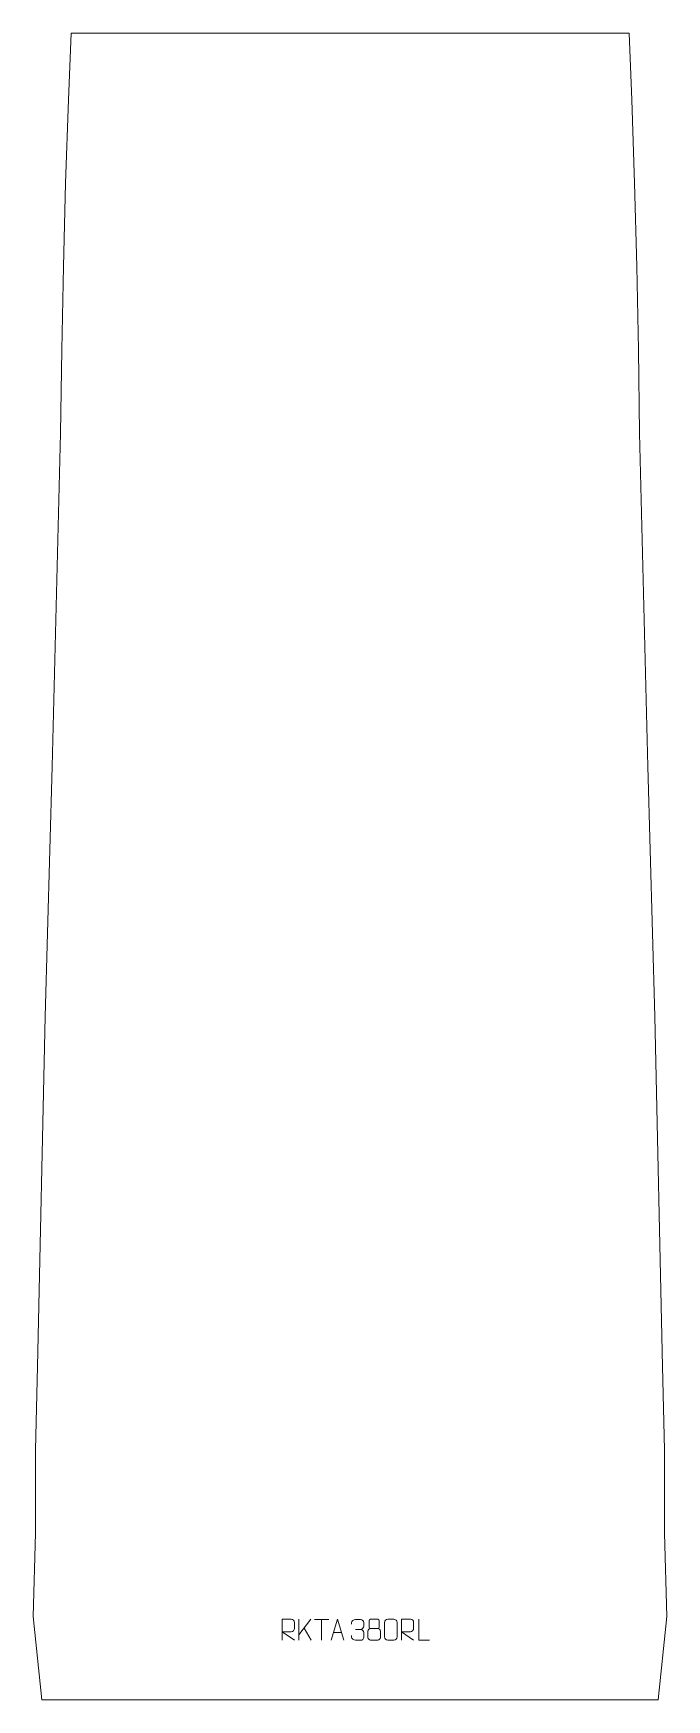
# Model space of a CAD drawing. Header units: millimetres. Extents: x -380 to 380, y -1482 to 518.
import ezdxf

# ---------------------------------------------------------------- set-up
doc = ezdxf.new("R2010")
doc.units = ezdxf.units.MM
doc.header["$MEASUREMENT"] = 0
doc.layers.add('layer 1', color=7, linetype='Continuous')

msp = doc.modelspace()

# ---------------------------------------------------------------- linework, layer by layer
at = {"layer": 'layer 1', "color": 242, "lineweight": 9}
msp.add_open_spline([(-369.9994, -1482.3346), (-369.9994, -1482.3346), (-380.0001, -1382.3348), (-380.0001, -1382.3348), (-380.0001, -1382.3348), (-380.0001, -1382.3348), (-377.4988, -1282.3346), (-377.4988, -1282.3346), (-377.4988, -1282.3346), (-377.4988, -1282.3346), (-377.4988, -1182.3348), (-377.4988, -1182.3348), (-377.4988, -1182.3348), (-377.4988, -1182.3348), (-374.9998, -1082.335), (-374.9998, -1082.335), (-374.9998, -1082.335), (-374.9998, -1082.335), (-365.9993, -662.3353), (-365.9993, -662.3353), (-365.9993, -662.3353), (-365.9993, -662.3353), (-357.4993, -362.3355), (-357.4993, -362.3355), (-357.4993, -362.3355), (-357.4993, -362.3355), (-347.4986, 37.6641), (-347.4986, 37.6641), (-347.4986, 37.6641), (-347.4986, 37.6641), (-345.9998, 137.6644), (-345.9998, 137.6644), (-345.9998, 137.6644), (-345.9998, 137.6644), (-343.999, 237.6642), (-343.999, 237.6642), (-343.999, 237.6642), (-343.999, 237.6642), (-341.4995, 337.664), (-341.4995, 337.664), (-341.4995, 337.664), (-341.4995, 337.664), (-337.9999, 437.6642), (-337.9999, 437.6642), (-337.9999, 437.6642), (-337.9999, 437.6642), (-334.7987, 517.6627), (-334.7987, 517.6627), (-334.7987, 517.6627), (-334.7987, 517.6627), (334.8005, 517.6627), (334.8005, 517.6627), (334.8005, 517.6627), (334.8005, 517.6627), (338.0003, 437.6642), (338.0003, 437.6642), (338.0003, 437.6642), (338.0003, 437.6642), (341.5, 337.664), (341.5, 337.664), (341.5, 337.664), (341.5, 337.664), (344.0008, 237.6642), (344.0008, 237.6642), (344.0008, 237.6642), (344.0008, 237.6642), (346.0002, 137.6644), (346.0002, 137.6644), (346.0002, 137.6644), (346.0002, 137.6644), (347.5004, 37.6641), (347.5004, 37.6641), (347.5004, 37.6641), (347.5004, 37.6641), (357.4998, -362.3355), (357.4998, -362.3355), (357.4998, -362.3355), (357.4998, -362.3355), (365.9997, -662.3353), (365.9997, -662.3353), (365.9997, -662.3353), (365.9997, -662.3353), (374.9998, -1082.335), (374.9998, -1082.335), (374.9998, -1082.335), (374.9998, -1082.335), (377.5011, -1182.3348), (377.5011, -1182.3348), (377.5011, -1182.3348), (377.5011, -1182.3348), (377.5011, -1282.3346), (377.5011, -1282.3346), (377.5011, -1282.3346), (377.5011, -1282.3346), (380.0001, -1382.3348), (380.0001, -1382.3348), (380.0001, -1382.3348), (380.0001, -1382.3348), (369.9994, -1482.3346), (369.9994, -1482.3346), (369.9994, -1482.3346), (369.9994, -1482.3346), (-369.9994, -1482.3346), (-369.9994, -1482.3346)], degree=3, knots=[0, 0, 0, 0, 0.037037037, 0.037037037, 0.037037037, 0.037037037, 0.074074074, 0.074074074, 0.074074074, 0.074074074, 0.111111111, 0.111111111, 0.111111111, 0.111111111, 0.148148148, 0.148148148, 0.148148148, 0.148148148, 0.185185185, 0.185185185, 0.185185185, 0.185185185, 0.222222222, 0.222222222, 0.222222222, 0.222222222, 0.259259259, 0.259259259, 0.259259259, 0.259259259, 0.296296296, 0.296296296, 0.296296296, 0.296296296, 0.333333333, 0.333333333, 0.333333333, 0.333333333, 0.37037037, 0.37037037, 0.37037037, 0.37037037, 0.407407407, 0.407407407, 0.407407407, 0.407407407, 0.444444444, 0.444444444, 0.444444444, 0.444444444, 0.481481481, 0.481481481, 0.481481481, 0.481481481, 0.518518519, 0.518518519, 0.518518519, 0.518518519, 0.555555556, 0.555555556, 0.555555556, 0.555555556, 0.592592593, 0.592592593, 0.592592593, 0.592592593, 0.62962963, 0.62962963, 0.62962963, 0.62962963, 0.666666667, 0.666666667, 0.666666667, 0.666666667, 0.703703704, 0.703703704, 0.703703704, 0.703703704, 0.740740741, 0.740740741, 0.740740741, 0.740740741, 0.777777778, 0.777777778, 0.777777778, 0.777777778, 0.814814815, 0.814814815, 0.814814815, 0.814814815, 0.851851852, 0.851851852, 0.851851852, 0.851851852, 0.888888889, 0.888888889, 0.888888889, 0.888888889, 0.925925926, 0.925925926, 0.925925926, 0.925925926, 1, 1, 1, 1], dxfattribs=at)
at = {"layer": 'layer 1', "color": 250, "lineweight": 9}
for points, knots in [([(-81.3441, -1410.8433), (-81.3441, -1410.8433), (-81.3441, -1385.8898), (-81.3441, -1385.8898), (-81.3441, -1385.8898), (-77.7493, -1385.8898), (-74.1538, -1385.8898), (-70.5586, -1385.8898), (-70.5586, -1385.8898), (-68.2333, -1385.9275), (-66.676, -1387.4175), (-66.6801, -1389.7839), (-66.6801, -1389.7839), (-66.6805, -1391.8194), (-66.6805, -1394.8788), (-66.6801, -1396.9148), (-66.6801, -1396.9148), (-66.6866, -1398.7903), (-68.4989, -1400.7321), (-70.5084, -1400.7512), (-70.5084, -1400.7512), (-70.5084, -1400.7512), (-81.3441, -1400.7512), (-81.3441, -1400.7512), (-81.3441, -1400.7512), (-81.3441, -1400.7512), (-66.6894, -1410.8433), (-66.6894, -1410.8433)], [0, 0, 0, 0, 0.125, 0.125, 0.125, 0.125, 0.25, 0.25, 0.25, 0.25, 0.375, 0.375, 0.375, 0.375, 0.5, 0.5, 0.5, 0.5, 0.625, 0.625, 0.625, 0.625, 0.75, 0.75, 0.75, 0.75, 1, 1, 1, 1]), ([(-22.4824, -1410.8433), (-22.4824, -1410.8433), (-15.1114, -1385.8898), (-15.1114, -1385.8898), (-15.1114, -1385.8898), (-15.1114, -1385.8898), (-7.5415, -1410.8433), (-7.5415, -1410.8433)], [0, 0, 0, 0, 0.333333333, 0.333333333, 0.333333333, 0.333333333, 1, 1, 1, 1]), ([(1.8871, -1391.7699), (1.8871, -1391.7699), (1.8871, -1389.9127), (1.8871, -1389.9127), (1.8871, -1389.9127), (1.8728, -1388.1708), (4.5373, -1386.0527), (6.5964, -1386.0754), (6.5964, -1386.0754), (8.6605, -1386.0754), (10.7245, -1386.0754), (12.7882, -1386.0754), (12.7882, -1386.0754), (14.9827, -1386.0666), (16.581, -1387.9134), (16.6254, -1389.8255), (16.6254, -1389.8255), (16.625, -1391.2606), (16.625, -1392.6957), (16.6254, -1394.1312), (16.6254, -1394.1312), (16.5768, -1395.7847), (14.9742, -1398.0147), (12.7759, -1398.0047), (12.7759, -1398.0047), (14.9796, -1398.0159), (16.5876, -1399.8191), (16.6416, -1401.8786), (16.6416, -1401.8786), (16.6412, -1403.6633), (16.6412, -1405.448), (16.6416, -1407.2331), (16.6416, -1407.2331), (16.6517, -1409.2945), (14.5968, -1411.0576), (12.7759, -1411.0495), (12.7759, -1411.0495), (10.7106, -1411.0492), (8.6454, -1411.0492), (6.5798, -1411.0495), (6.5798, -1411.0495), (4.4112, -1411.038), (1.8802, -1408.6378), (1.8616, -1407.176), (1.8616, -1407.176), (1.8616, -1407.176), (1.8616, -1405.2674), (1.8616, -1405.2674)], [0, 0, 0, 0, 0.076923077, 0.076923077, 0.076923077, 0.076923077, 0.153846154, 0.153846154, 0.153846154, 0.153846154, 0.230769231, 0.230769231, 0.230769231, 0.230769231, 0.307692308, 0.307692308, 0.307692308, 0.307692308, 0.384615385, 0.384615385, 0.384615385, 0.384615385, 0.461538462, 0.461538462, 0.461538462, 0.461538462, 0.538461538, 0.538461538, 0.538461538, 0.538461538, 0.615384615, 0.615384615, 0.615384615, 0.615384615, 0.692307692, 0.692307692, 0.692307692, 0.692307692, 0.769230769, 0.769230769, 0.769230769, 0.769230769, 0.846153846, 0.846153846, 0.846153846, 0.846153846, 1, 1, 1, 1]), ([(21.5759, -1399.8739), (21.5759, -1403.0447), (21.5759, -1404.7468), (21.5759, -1407.9182), (21.5759, -1407.9182), (21.5674, -1409.1401), (23.2653, -1410.8328), (24.5179, -1410.8413), (24.5179, -1410.8413), (27.501, -1410.841), (30.4843, -1410.841), (33.4677, -1410.8413), (33.4677, -1410.8413), (34.791, -1410.8296), (36.4114, -1409.208), (36.4003, -1407.9088), (36.4003, -1407.9088), (36.4, -1404.7406), (36.4, -1403.0418), (36.4003, -1399.8739), (36.4003, -1399.8739), (36.3306, -1398.4935), (34.7528, -1396.9149), (33.4474, -1396.921), (33.4474, -1396.921), (30.4708, -1396.9213), (27.4942, -1396.9213), (24.5179, -1396.921), (24.5179, -1396.921), (23.4384, -1396.9146), (21.5921, -1398.4935), (21.5759, -1399.8739)], [0, 0, 0, 0, 0.111111111, 0.111111111, 0.111111111, 0.111111111, 0.222222222, 0.222222222, 0.222222222, 0.222222222, 0.333333333, 0.333333333, 0.333333333, 0.333333333, 0.444444444, 0.444444444, 0.444444444, 0.444444444, 0.555555556, 0.555555556, 0.555555556, 0.555555556, 0.666666667, 0.666666667, 0.666666667, 0.666666667, 0.777777778, 0.777777778, 0.777777778, 0.777777778, 1, 1, 1, 1]), ([(23.0347, -1387.3557), (23.0347, -1389.5687), (23.0347, -1393.251), (23.0347, -1395.4643), (23.0347, -1395.4643), (23.0497, -1395.9717), (23.8571, -1396.9031), (24.5572, -1396.9019), (24.5572, -1396.9019), (27.5271, -1396.9017), (30.4973, -1396.9866), (33.4677, -1396.9869), (33.4677, -1396.9869), (34.2648, -1396.9827), (34.9855, -1396.1924), (34.9829, -1395.4717), (34.9829, -1395.4717), (34.9826, -1393.2557), (34.9826, -1389.571), (34.9829, -1387.3557), (34.9829, -1387.3557), (34.9644, -1386.6449), (34.353, -1385.8845), (33.5191, -1385.8919), (33.5191, -1385.8919), (30.502, -1385.8922), (27.4851, -1385.8922), (24.4685, -1385.8919), (24.4685, -1385.8919), (23.8421, -1385.8843), (23.018, -1386.5953), (23.0347, -1387.3557)], [0, 0, 0, 0, 0.111111111, 0.111111111, 0.111111111, 0.111111111, 0.222222222, 0.222222222, 0.222222222, 0.222222222, 0.333333333, 0.333333333, 0.333333333, 0.333333333, 0.444444444, 0.444444444, 0.444444444, 0.444444444, 0.555555556, 0.555555556, 0.555555556, 0.555555556, 0.666666667, 0.666666667, 0.666666667, 0.666666667, 0.777777778, 0.777777778, 0.777777778, 0.777777778, 1, 1, 1, 1]), ([(45.4074, -1385.8673), (47.7735, -1385.8673), (50.14, -1385.8673), (52.5065, -1385.8673), (52.5065, -1385.8673), (54.487, -1385.8317), (56.513, -1387.326), (56.5401, -1389.7681), (56.5401, -1389.7681), (56.5397, -1395.5255), (56.5397, -1401.2833), (56.5401, -1407.0415), (56.5401, -1407.0415), (56.398, -1409.3691), (54.6916, -1410.8514), (52.5065, -1410.8622), (52.5065, -1410.8622), (50.1341, -1410.8618), (47.7617, -1410.8618), (45.3897, -1410.8622), (45.3897, -1410.8622), (43.4312, -1410.9678), (41.4248, -1409.0799), (41.4362, -1407.0589), (41.4362, -1407.0589), (41.4366, -1401.2783), (41.4366, -1395.498), (41.4362, -1389.7182), (41.4362, -1389.7182), (41.4405, -1387.5762), (43.2176, -1385.8537), (45.4074, -1385.8673)], [0, 0, 0, 0, 0.111111111, 0.111111111, 0.111111111, 0.111111111, 0.222222222, 0.222222222, 0.222222222, 0.222222222, 0.333333333, 0.333333333, 0.333333333, 0.333333333, 0.444444444, 0.444444444, 0.444444444, 0.444444444, 0.555555556, 0.555555556, 0.555555556, 0.555555556, 0.666666667, 0.666666667, 0.666666667, 0.666666667, 0.777777778, 0.777777778, 0.777777778, 0.777777778, 1, 1, 1, 1]), ([(61.6559, -1410.8433), (61.6559, -1410.8433), (61.6559, -1385.8898), (61.6559, -1385.8898), (61.6559, -1385.8898), (65.2507, -1385.8898), (68.8462, -1385.8898), (72.4414, -1385.8898), (72.4414, -1385.8898), (74.7667, -1385.9275), (76.324, -1387.4175), (76.3199, -1389.7839), (76.3199, -1389.7839), (76.3195, -1391.8194), (76.3195, -1394.8788), (76.3199, -1396.9148), (76.3199, -1396.9148), (76.3134, -1398.7903), (74.5011, -1400.7321), (72.4916, -1400.7512), (72.4916, -1400.7512), (72.4916, -1400.7512), (61.6559, -1400.7512), (61.6559, -1400.7512), (61.6559, -1400.7512), (61.6559, -1400.7512), (76.3106, -1410.8433), (76.3106, -1410.8433)], [0, 0, 0, 0, 0.125, 0.125, 0.125, 0.125, 0.25, 0.25, 0.25, 0.25, 0.375, 0.375, 0.375, 0.375, 0.5, 0.5, 0.5, 0.5, 0.625, 0.625, 0.625, 0.625, 0.75, 0.75, 0.75, 0.75, 1, 1, 1, 1]), ([(95.4626, -1410.8434), (95.4626, -1410.8434), (82.5135, -1410.8434), (82.5135, -1410.8434), (82.5135, -1410.8434), (82.5135, -1410.8434), (82.5135, -1385.8898), (82.5135, -1385.8898)], [0, 0, 0, 0, 0.333333333, 0.333333333, 0.333333333, 0.333333333, 1, 1, 1, 1])]:
    msp.add_open_spline(points, degree=3, knots=knots, dxfattribs=at)
for points in [[(-61.3628, -1385.8898), (-61.3628, -1385.8898), (-61.3628, -1410.8434), (-61.3628, -1410.8434)], [(-46.9866, -1385.8898), (-46.9866, -1385.8898), (-61.3628, -1404.5295), (-61.3628, -1404.5295)], [(-46.6613, -1410.7476), (-46.6613, -1410.7476), (-55.1318, -1396.434), (-55.1318, -1396.434)], [(-42.5056, -1385.9133), (-42.5056, -1385.9133), (-25.5184, -1385.9133), (-25.5184, -1385.9133)], [(-34.0118, -1410.8433), (-34.0118, -1410.8433), (-34.0118, -1385.8898), (-34.0118, -1385.8898)], [(6.5968, -1398.0151), (6.5968, -1398.0151), (12.7932, -1398.0151), (12.7932, -1398.0151)], [(-19.7598, -1401.5939), (-19.7598, -1401.5939), (-10.2641, -1401.5939), (-10.2641, -1401.5939)]]:
    msp.add_open_spline(points, degree=3, dxfattribs=at)

doc.saveas('drawing.dxf')
